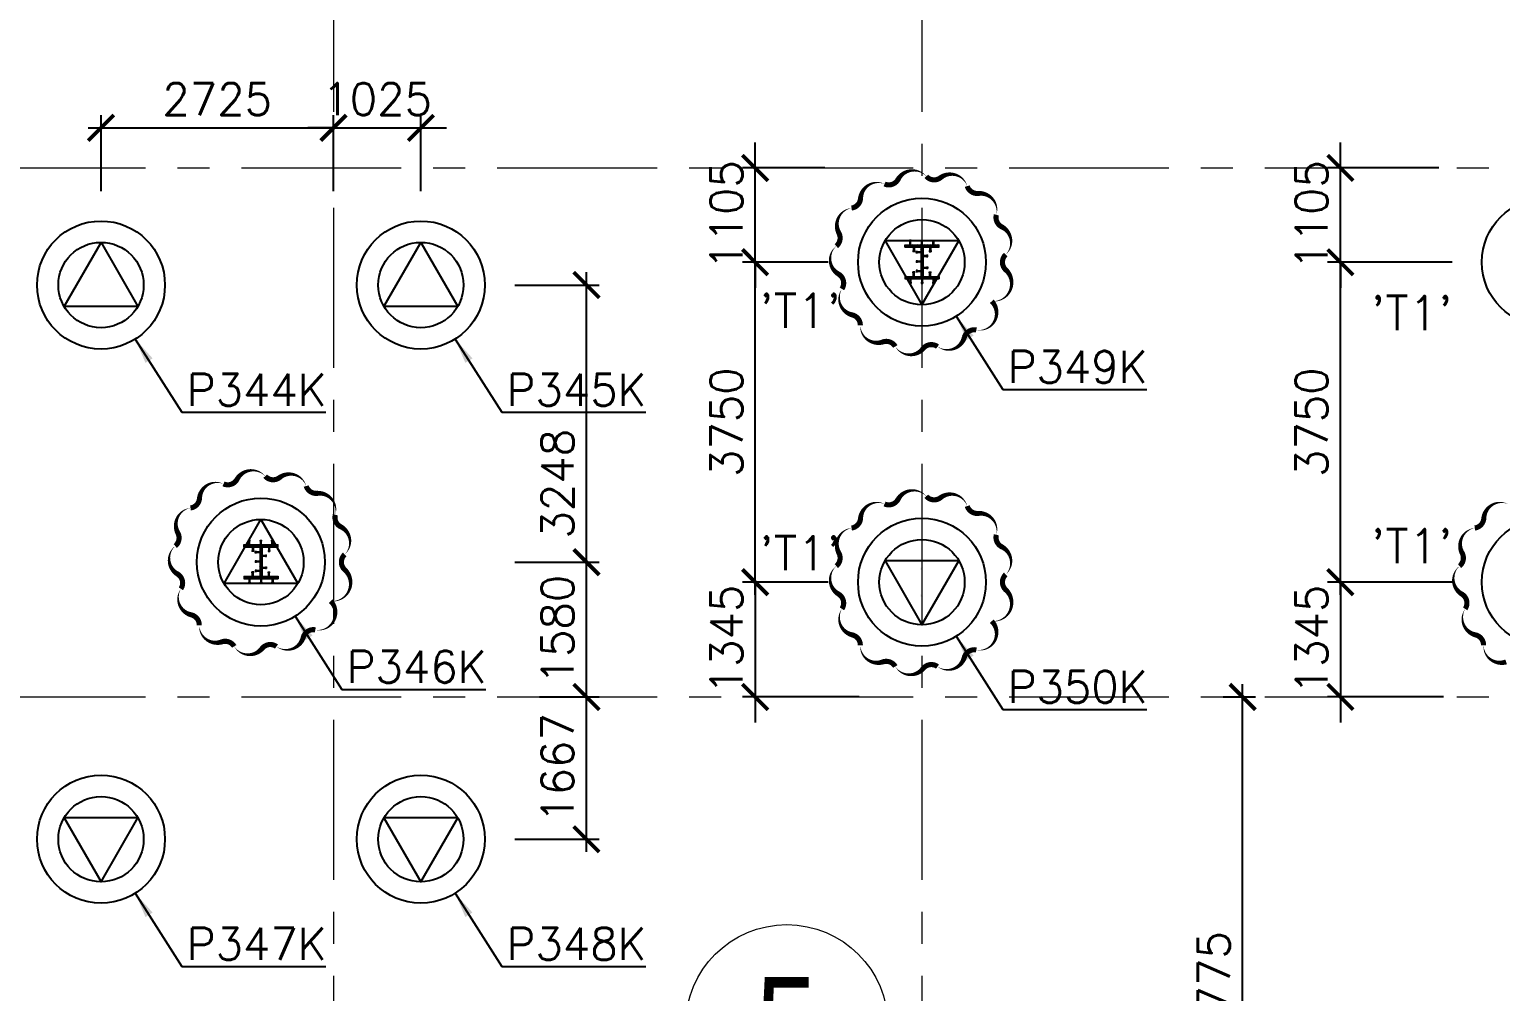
# Model space of a CAD drawing. Header units: millimetres. Extents: x -346728 to 1320345, y -537202 to -385966.
# Drawn here: x 166374 to 183622, y -488395 to -477119 of the extents above; entities that cross this region are included whole.
import ezdxf
from ezdxf.enums import TextEntityAlignment as Align

# ---------------------------------------------------------------- set-up
doc = ezdxf.new("R2010")
doc.units = ezdxf.units.MM
doc.header["$LTSCALE"] = 100
doc.set_wipeout_variables(frame=1)
doc.linetypes.add('X1326_GLB$0$CENTER', pattern=[2, 1.25, -0.25, 0.25, -0.25])
for name, color, linetype, lineweight in [('0 T KY HIEU', 7, 'Continuous', 9), ('0 T TEXT', 7, 'Continuous', 13), ('KCMANH', 8, 'Continuous', 13), ('KINGPOST', 5, 'Continuous', 20), ('X1326_GLB$0$A-tim', 8, 'X1326_GLB$0$CENTER', 9)]:
    doc.layers.add(name, color=color, linetype=linetype, lineweight=lineweight)
doc.layers.add('CL load', color=1, linetype='Continuous', plot=False)
for name, color, linetype in [('hach', 253, 'Continuous'), ('PILE MARK', 8, 'Continuous'), ('PL', 3, 'Continuous'), ('PLT', 6, 'Continuous')]:
    doc.layers.add(name, color=color, linetype=linetype)
doc.styles.add('simplex', font='simplex.shx')
doc.styles.add('VNI-HELSE-CONDENSE', font='VHELVCN.TTF')
doc.dimstyles.new('100', dxfattribs={"dimscale": 150, "dimtxt": 2.5, "dimasz": 2, "dimexe": 1, "dimexo": 1, "dimgap": 1, "dimtad": 1, "dimdec": 0, "dimzin": 0, "dimdsep": 46, "dimtxsty": 'simplex', "dimblk": 'ARCHTICK', "dimcen": 1, "dimdle": 1, "dimclrd": 256, "dimclre": 256, "dimclrt": 6, "dimadec": 0, "dimazin": 0, "dimtfac": 1, "dimtdec": 0, "dimtix": 1, "dimtmove": 2, "dimatfit": 3, "dimfxl": 1, "dimtolj": 1, "dimtzin": 0, "dimarcsym": 0})
pattern_1 = [(45, (188543.33, 11377564.439), (-8.980256121, 8.980256121), []), (135, (188543.33, 11377564.439), (-8.980256121, -8.980256121), [])]

# ---------------------------------------------------------------- blocks, each defined once
blk = doc.blocks.new('_ArchTick')
at = {"color": 0, "linetype": 'ByBlock', "const_width": 0.15}
blk.add_lwpolyline([(-0.5, -0.5), (0.5, 0.5)], dxfattribs=at)
blk = doc.blocks.new('*D512')
at = {"layer": 'CL load', "lineweight": -2, "transparency": 16777216}
for p, q in [((165925, -491867), (165925, -484792)), ((166114, -484942), (165775, -484942)), ((168189, -491717), (165775, -491717))]:
    blk.add_line(p, q, dxfattribs=at)
at = {"layer": 'DEFPOINTS', "color": 0, "transparency": 16777216}
for p in [(165925, -484942), (166264, -484942, 0), (168339, -491717)]:
    blk.add_point(p, dxfattribs=at)
at = {"layer": 'CL load', "lineweight": -2, "transparency": 16777216, "xscale": 300, "yscale": 300, "zscale": 300}
for p, rotation in [((165925, -484942), 90), ((165925, -491717), 270)]:
    blk.add_blockref('_ArchTick', p, dxfattribs=dict(at, rotation=rotation))
at = {"layer": 'CL load', "color": 6, "transparency": 16777216, "insert": (165587, -487609), "char_height": 375, "attachment_point": 5, "rotation": 90, "style": 'simplex'}
blk.add_mtext('\\A1;6775', dxfattribs=at)
blk = doc.blocks.new('*D515')
at = {"layer": 'CL load', "lineweight": -2, "transparency": 16777216}
for p, q in [((180598, -491867), (180598, -484792)), ((180371, -484942), (180748, -484942)), ((179814, -491717), (180748, -491717))]:
    blk.add_line(p, q, dxfattribs=at)
at = {"layer": 'DEFPOINTS', "color": 0, "transparency": 16777216}
for p in [(180221, -484942, 0), (180598, -484942), (179664, -491717, 0)]:
    blk.add_point(p, dxfattribs=at)
at = {"layer": 'CL load', "lineweight": -2, "transparency": 16777216, "xscale": 300, "yscale": 300, "zscale": 300}
for p, rotation in [((180598, -484942), 90), ((180598, -491717), 270)]:
    blk.add_blockref('_ArchTick', p, dxfattribs=dict(at, rotation=rotation))
at = {"layer": 'CL load', "color": 6, "transparency": 16777216, "insert": (180260, -488329), "char_height": 375, "attachment_point": 5, "rotation": 90, "style": 'simplex'}
blk.add_mtext('\\A1;6775', dxfattribs=at)
blk = doc.blocks.new('*D523')
at = {"layer": 'CL load', "lineweight": -2, "transparency": 16777216}
for p, q in [((181744, -483747), (181744, -479697)), ((183054, -479847), (181594, -479847)), ((183054, -483597), (181594, -483597))]:
    blk.add_line(p, q, dxfattribs=at)
at = {"layer": 'DEFPOINTS', "color": 0, "transparency": 16777216}
for p in [(181744, -479847), (183204, -479847, 0), (183204, -483597, 0)]:
    blk.add_point(p, dxfattribs=at)
at = {"layer": 'CL load', "lineweight": -2, "transparency": 16777216, "xscale": 300, "yscale": 300, "zscale": 300}
for p, rotation in [((181744, -479847), 90), ((181744, -483597), 270)]:
    blk.add_blockref('_ArchTick', p, dxfattribs=dict(at, rotation=rotation))
at = {"layer": 'CL load', "color": 6, "transparency": 16777216, "insert": (181407, -481722), "char_height": 375, "attachment_point": 5, "rotation": 90, "style": 'simplex'}
blk.add_mtext('\\A1;3750', dxfattribs=at)
blk = doc.blocks.new('*D524')
at = {"layer": 'CL load', "lineweight": -2, "transparency": 16777216}
for p, q in [((181744, -478742), (181744, -478442)), ((182900, -478742), (181594, -478742)), ((181744, -479847), (181744, -478742)), ((183054, -479847), (181594, -479847)), ((181744, -479847), (181744, -480147))]:
    blk.add_line(p, q, dxfattribs=at)
at = {"layer": 'DEFPOINTS', "color": 0, "transparency": 16777216}
for p in [(181744, -478742), (183050, -478742, 0), (183204, -479847, 0)]:
    blk.add_point(p, dxfattribs=at)
at = {"layer": 'CL load', "lineweight": -2, "transparency": 16777216, "xscale": 300, "yscale": 300, "zscale": 300}
for p, rotation in [((181744, -478742), 270), ((181744, -479847), 90)]:
    blk.add_blockref('_ArchTick', p, dxfattribs=dict(at, rotation=rotation))
at = {"layer": 'CL load', "color": 6, "transparency": 16777216, "insert": (181407, -479294), "char_height": 375, "attachment_point": 5, "rotation": 90, "style": 'simplex'}
blk.add_mtext('\\A1;1105', dxfattribs=at)
blk = doc.blocks.new('*D525')
at = {"layer": 'CL load', "lineweight": -2, "transparency": 16777216}
for p, q in [((181744, -483597), (181744, -483297)), ((183054, -483597), (181594, -483597)), ((181744, -483597), (181744, -484942)), ((182954, -484942), (181594, -484942)), ((181744, -484942), (181744, -485242))]:
    blk.add_line(p, q, dxfattribs=at)
at = {"layer": 'DEFPOINTS', "color": 0, "transparency": 16777216}
for p in [(183204, -483597, 0), (181744, -484942), (183104, -484942, 0)]:
    blk.add_point(p, dxfattribs=at)
at = {"layer": 'CL load', "lineweight": -2, "transparency": 16777216, "xscale": 300, "yscale": 300, "zscale": 300}
for p, rotation in [((181744, -483597), 270), ((181744, -484942), 90)]:
    blk.add_blockref('_ArchTick', p, dxfattribs=dict(at, rotation=rotation))
at = {"layer": 'CL load', "color": 6, "transparency": 16777216, "insert": (181407, -484269), "char_height": 375, "attachment_point": 5, "rotation": 90, "style": 'simplex'}
blk.add_mtext('\\A1;1345', dxfattribs=at)
blk = doc.blocks.new('*D526')
at = {"layer": 'CL load', "lineweight": -2, "transparency": 16777216}
for p, q in [((174883, -483747), (174883, -479697)), ((175739, -479847), (174733, -479847)), ((175739, -483597), (174733, -483597))]:
    blk.add_line(p, q, dxfattribs=at)
at = {"layer": 'DEFPOINTS', "color": 0, "transparency": 16777216}
for p in [(174883, -479847), (175889, -479847, 0), (175889, -483597, 0)]:
    blk.add_point(p, dxfattribs=at)
at = {"layer": 'CL load', "lineweight": -2, "transparency": 16777216, "xscale": 300, "yscale": 300, "zscale": 300}
for p, rotation in [((174883, -479847), 90), ((174883, -483597), 270)]:
    blk.add_blockref('_ArchTick', p, dxfattribs=dict(at, rotation=rotation))
at = {"layer": 'CL load', "color": 6, "transparency": 16777216, "insert": (174545, -481722), "char_height": 375, "attachment_point": 5, "rotation": 90, "style": 'simplex'}
blk.add_mtext('\\A1;3750', dxfattribs=at)
blk = doc.blocks.new('*D527')
at = {"layer": 'CL load', "lineweight": -2, "transparency": 16777216}
for p, q in [((174883, -478742), (174883, -478442)), ((175699, -478742), (174733, -478742)), ((174883, -479847), (174883, -478742)), ((175739, -479847), (174733, -479847)), ((174883, -479847), (174883, -480147))]:
    blk.add_line(p, q, dxfattribs=at)
at = {"layer": 'DEFPOINTS', "color": 0, "transparency": 16777216}
for p in [(174883, -478742), (175849, -478742, 0), (175889, -479847, 0)]:
    blk.add_point(p, dxfattribs=at)
at = {"layer": 'CL load', "lineweight": -2, "transparency": 16777216, "xscale": 300, "yscale": 300, "zscale": 300}
for p, rotation in [((174883, -478742), 270), ((174883, -479847), 90)]:
    blk.add_blockref('_ArchTick', p, dxfattribs=dict(at, rotation=rotation))
at = {"layer": 'CL load', "color": 6, "transparency": 16777216, "insert": (174545, -479294), "char_height": 375, "attachment_point": 5, "rotation": 90, "style": 'simplex'}
blk.add_mtext('\\A1;1105', dxfattribs=at)
blk = doc.blocks.new('*D528')
at = {"layer": 'CL load', "lineweight": -2, "transparency": 16777216}
for p, q in [((174883, -483597), (174883, -483297)), ((175739, -483597), (174733, -483597)), ((174883, -483597), (174883, -484942)), ((176102, -484942), (174733, -484942)), ((174883, -484942), (174883, -485242))]:
    blk.add_line(p, q, dxfattribs=at)
at = {"layer": 'DEFPOINTS', "color": 0, "transparency": 16777216}
for p in [(175889, -483597, 0), (174883, -484942), (176252, -484942, 0)]:
    blk.add_point(p, dxfattribs=at)
at = {"layer": 'CL load', "lineweight": -2, "transparency": 16777216, "xscale": 300, "yscale": 300, "zscale": 300}
for p, rotation in [((174883, -483597), 270), ((174883, -484942), 90)]:
    blk.add_blockref('_ArchTick', p, dxfattribs=dict(at, rotation=rotation))
at = {"layer": 'CL load', "color": 6, "transparency": 16777216, "insert": (174545, -484269), "char_height": 375, "attachment_point": 5, "rotation": 90, "style": 'simplex'}
blk.add_mtext('\\A1;1345', dxfattribs=at)
blk = doc.blocks.new('*D529')
at = {"layer": 'CL load', "lineweight": -2, "transparency": 16777216}
for p, q in [((172905, -486759), (172905, -484792)), ((172355, -484942), (173055, -484942)), ((172064, -486609), (173055, -486609))]:
    blk.add_line(p, q, dxfattribs=at)
at = {"layer": 'DEFPOINTS', "color": 0, "transparency": 16777216}
for p in [(172205, -484942, 0), (172905, -484942), (171914, -486609, 0)]:
    blk.add_point(p, dxfattribs=at)
at = {"layer": 'CL load', "lineweight": -2, "transparency": 16777216, "xscale": 300, "yscale": 300, "zscale": 300}
for p, rotation in [((172905, -484942), 90), ((172905, -486609), 270)]:
    blk.add_blockref('_ArchTick', p, dxfattribs=dict(at, rotation=rotation))
at = {"layer": 'CL load', "color": 6, "transparency": 16777216, "insert": (172567, -485775), "char_height": 375, "attachment_point": 5, "rotation": 90, "style": 'simplex'}
blk.add_mtext('\\A1;1667', dxfattribs=at)
blk = doc.blocks.new('*D530')
at = {"layer": 'CL load', "lineweight": -2, "transparency": 16777216}
for p, q in [((172905, -485092), (172905, -483212)), ((172064, -483362), (173055, -483362)), ((172355, -484942), (173055, -484942))]:
    blk.add_line(p, q, dxfattribs=at)
at = {"layer": 'DEFPOINTS', "color": 0, "transparency": 16777216}
for p in [(171914, -483362), (172905, -483362), (172205, -484942, 0)]:
    blk.add_point(p, dxfattribs=at)
at = {"layer": 'CL load', "lineweight": -2, "transparency": 16777216, "xscale": 300, "yscale": 300, "zscale": 300}
for p, rotation in [((172905, -483362), 90), ((172905, -484942), 270)]:
    blk.add_blockref('_ArchTick', p, dxfattribs=dict(at, rotation=rotation))
at = {"layer": 'CL load', "color": 6, "transparency": 16777216, "insert": (172567, -484152), "char_height": 375, "attachment_point": 5, "rotation": 90, "style": 'simplex'}
blk.add_mtext('\\A1;1580', dxfattribs=at)
blk = doc.blocks.new('*D531')
at = {"layer": 'CL load', "lineweight": -2, "transparency": 16777216}
for p, q in [((172905, -483512), (172905, -479964)), ((172064, -480114), (173055, -480114)), ((172064, -483362), (173055, -483362))]:
    blk.add_line(p, q, dxfattribs=at)
at = {"layer": 'DEFPOINTS', "color": 0, "transparency": 16777216}
for p in [(171914, -480114), (172905, -480114), (171914, -483362)]:
    blk.add_point(p, dxfattribs=at)
at = {"layer": 'CL load', "lineweight": -2, "transparency": 16777216, "xscale": 300, "yscale": 300, "zscale": 300}
for p, rotation in [((172905, -480114), 90), ((172905, -483362), 270)]:
    blk.add_blockref('_ArchTick', p, dxfattribs=dict(at, rotation=rotation))
at = {"layer": 'CL load', "color": 6, "transparency": 16777216, "insert": (172567, -482443), "char_height": 375, "attachment_point": 5, "rotation": 90, "style": 'simplex'}
blk.add_mtext('\\A1;3248', dxfattribs=at)
blk = doc.blocks.new('*D532')
at = {"layer": 'CL load', "lineweight": -2, "transparency": 16777216}
for p, q in [((167064, -478272), (170089, -478272)), ((167214, -479014), (167214, -478122)), ((169939, -479014), (169939, -478122))]:
    blk.add_line(p, q, dxfattribs=at)
at = {"layer": 'DEFPOINTS', "color": 0, "transparency": 16777216}
for p in [(169939, -478272), (167214, -479164, 0), (169939, -479164, 0)]:
    blk.add_point(p, dxfattribs=at)
at = {"layer": 'CL load', "lineweight": -2, "transparency": 16777216, "xscale": 300, "yscale": 300, "zscale": 300, "rotation": 180}
blk.add_blockref('_ArchTick', (167214, -478272), dxfattribs=at)
at = {"layer": 'CL load', "lineweight": -2, "transparency": 16777216, "xscale": 300, "yscale": 300, "zscale": 300}
blk.add_blockref('_ArchTick', (169939, -478272), dxfattribs=at)
at = {"layer": 'CL load', "color": 6, "transparency": 16777216, "insert": (168576, -477934), "char_height": 375, "attachment_point": 5, "style": 'simplex'}
blk.add_mtext('\\A1;2725', dxfattribs=at)
blk = doc.blocks.new('*D533')
at = {"layer": 'CL load', "lineweight": -2, "transparency": 16777216}
for p, q in [((169939, -478272), (169639, -478272)), ((169939, -479014), (169939, -478122)), ((169939, -478272), (170964, -478272)), ((170964, -479014), (170964, -478122)), ((170964, -478272), (171264, -478272))]:
    blk.add_line(p, q, dxfattribs=at)
at = {"layer": 'DEFPOINTS', "color": 0, "transparency": 16777216}
for p in [(170964, -478272), (169939, -479164, 0), (170964, -479164)]:
    blk.add_point(p, dxfattribs=at)
at = {"layer": 'CL load', "lineweight": -2, "transparency": 16777216, "xscale": 300, "yscale": 300, "zscale": 300}
blk.add_blockref('_ArchTick', (169939, -478272), dxfattribs=at)
at = {"layer": 'CL load', "lineweight": -2, "transparency": 16777216, "xscale": 300, "yscale": 300, "zscale": 300, "rotation": 180}
blk.add_blockref('_ArchTick', (170964, -478272), dxfattribs=at)
at = {"layer": 'CL load', "color": 6, "transparency": 16777216, "insert": (170451, -477934), "char_height": 375, "attachment_point": 5, "style": 'simplex'}
blk.add_mtext('\\A1;1025', dxfattribs=at)
blk = doc.blocks.new('LVL-KHUNGTEN')
blk.add_lwpolyline([(61072.9, 41092.8), (119123.5, 41092.8), (119123.5, 61.9), (61072.9, 61.9)], close=True)
blk = doc.blocks.new('T STT')
at = {"color": 7, "linetype": 'Continuous'}
blk.add_wipeout([(376644, 277984), (376756, 277976), (376879, 277949), (377025, 277888), (377156, 277799), (377266, 277687), (377334, 277588), (377398, 277451), (377433, 277317), (377444, 277184), (377433, 277051), (377404, 276935), (377365, 276838), (377294, 276718), (377203, 276612), (377122, 276543), (377011, 276473), (376888, 276422), (376741, 276390), (376644, 276384), (376532, 276392), (376392, 276425), (376245, 276491), (376127, 276573), (376049, 276649), (375987, 276727), (375927, 276828), (375876, 276960), (375853, 277065), (375844, 277184), (375850, 277284), (375877, 277411), (375908, 277499), (375964, 277605), (376040, 277709), (376130, 277798), (376216, 277860), (376313, 277912), (376426, 277954), (376557, 277979)], dxfattribs=at)
at = {"layer": '0 T KY HIEU', "color": 7}
blk.add_circle((376644, 277184), 800, dxfattribs=at)
at = {"layer": '0 T TEXT', "color": 7, "style": 'VNI-HELSE-CONDENSE'}
blk.add_attdef('0', text='', height=750, dxfattribs=at).set_placement((376644, 277184), align=Align.MIDDLE_CENTER)
blk = doc.blocks.new('MB HANG RAO TAM')
ref = blk.add_blockref('T STT', (-531414, -415071, -2472), dxfattribs=dict(xscale=1.483571909629973, yscale=1.483571909629973, zscale=1.483571909629973))
ref.add_attrib('0', '5', dxfattribs={"layer": '0 T TEXT', "color": 7, "height": 1150, "style": 'VNI-HELSE-CONDENSE'}).set_placement((27364, -3849, -2472), align=Align.MIDDLE_CENTER)
blk = doc.blocks.new('KP50')
at = {"ltscale": 0.1}
h = blk.add_hatch(color=6, dxfattribs=at)
h.dxf.hatch_style = 1
h.paths.add_polyline_path([(14, 171), (-14, 171), (-14, 142)])
h.paths.add_polyline_path([(-14, -142), (-14, -171), (14, -171)])
at = {"layer": 'KCMANH', "linetype": 'ByBlock'}
h = blk.add_hatch(dxfattribs=at)
h.set_pattern_fill('ANSI37', color=6, scale=4, style=0)
h.set_pattern_definition(pattern_1)
h.paths.add_polyline_path([(-200, 200), (-200, 171), (200, 171), (200, 200)])
h = blk.add_hatch(dxfattribs=at)
h.set_pattern_fill('ANSI37', color=6, scale=4, style=0)
h.set_pattern_definition([(45, (188728.93, 11377564.439), (-8.980256121, 8.980256121), []), (135, (188728.93, 11377564.439), (-8.980256121, -8.980256121), [])])
h.paths.add_polyline_path([(14, 171), (-14, 142), (-14, -142), (14, -171)])
h = blk.add_hatch(dxfattribs=at)
h.set_pattern_fill('ANSI37', color=6, scale=4, style=0)
h.set_pattern_definition(pattern_1)
h.paths.add_polyline_path([(-200, -171), (-200, -200), (200, -200), (200, -171)])
for p, q in [((-125, 253), (-146, 253)), ((-146, 240), (-146, 253)), ((-125, 240), (-146, 240)), ((-142, 200), (-142, 240)), ((-129, 200), (-129, 240)), ((-125, 240), (-125, 253)), ((-10, 253), (10, 253)), ((-10, 240), (-10, 253)), ((-10, 240), (10, 240)), ((-6, 200), (-6, 240)), ((6, 200), (6, 240)), ((10, 240), (10, 253)), ((125, 253), (146, 253)), ((125, 240), (125, 253)), ((125, 240), (146, 240)), ((129, 200), (129, 240)), ((142, 200), (142, 240)), ((146, 240), (146, 253)), ((-85, 131), (-106, 131)), ((-106, 131), (-106, 118)), ((-85, 118), (-106, 118)), ((-102, 171), (-102, 131)), ((-89, 171), (-89, 131)), ((-85, 131), (-85, 118)), ((-67, 100), (-67, 120)), ((-54, 120), (-67, 120)), ((-54, 100), (-67, 100)), ((-67, 10), (-67, -10)), ((-54, 10), (-67, 10)), ((-54, 100), (-54, 120)), ((-14, 116), (-54, 116)), ((-14, 104), (-54, 104)), ((-54, 10), (-54, -10)), ((-14, 6), (-54, 6)), ((14, 76), (54, 76)), ((14, 64), (54, 64)), ((54, 60), (54, 80)), ((54, 80), (67, 80)), ((54, 60), (67, 60)), ((67, 60), (67, 80)), ((85, 131), (106, 131)), ((85, 131), (85, 118)), ((85, 118), (106, 118)), ((89, 171), (89, 131)), ((102, 171), (102, 131)), ((106, 131), (106, 118)), ((-85, -118), (-106, -118)), ((-106, -131), (-106, -118)), ((-85, -131), (-106, -131)), ((-102, -171), (-102, -131)), ((-89, -171), (-89, -131)), ((-85, -131), (-85, -118)), ((-54, -10), (-67, -10)), ((-67, -100), (-67, -120)), ((-54, -100), (-67, -100)), ((-54, -120), (-67, -120)), ((-14, -6), (-54, -6)), ((-54, -100), (-54, -120)), ((-14, -104), (-54, -104)), ((-14, -116), (-54, -116)), ((14, -64), (54, -64)), ((14, -76), (54, -76)), ((54, -60), (54, -80)), ((54, -60), (67, -60)), ((54, -80), (67, -80)), ((67, -60), (67, -80)), ((85, -118), (106, -118)), ((85, -131), (85, -118)), ((85, -131), (106, -131)), ((89, -171), (89, -131)), ((102, -171), (102, -131)), ((106, -131), (106, -118)), ((-125, -240), (-146, -240)), ((-146, -240), (-146, -253)), ((-125, -253), (-146, -253)), ((-142, -200), (-142, -240)), ((-129, -200), (-129, -240)), ((-125, -240), (-125, -253)), ((-10, -240), (10, -240)), ((-10, -240), (-10, -253)), ((-10, -253), (10, -253)), ((-6, -200), (-6, -240)), ((6, -200), (6, -240)), ((10, -240), (10, -253)), ((125, -240), (146, -240)), ((125, -240), (125, -253)), ((125, -253), (146, -253)), ((129, -200), (129, -240)), ((142, -200), (142, -240)), ((146, -240), (146, -253))]:
    blk.add_line(p, q, dxfattribs=at)
at = {"layer": 'KINGPOST', "color": 6, "linetype": 'ByBlock'}
for p, q in [((-200, 200), (200, 200)), ((-200, 171), (-200, 200)), ((200, 171), (200, 200)), ((-200, 171), (200, 171)), ((-14, 171), (-14, -171)), ((-14, 142), (14, 171)), ((14, 171), (14, -171)), ((-200, -171), (200, -171)), ((-200, -171), (-200, -200)), ((-14, -142), (14, -171)), ((200, -171), (200, -200)), ((-200, -200), (200, -200))]:
    blk.add_line(p, q, dxfattribs=at)
blk.add_lwpolyline([(-14, 0), (14, 0)], dxfattribs=at)
blk = doc.blocks.new('B1 Kingpost Layout Plan1')
at = {"layer": 'KCMANH', "linetype": 'ByBlock'}
for p in [(26475, -65076, 0), (18725, -68591, 0)]:
    blk.add_blockref('KP50', p, dxfattribs=at)

msp = doc.modelspace()

# ---------------------------------------------------------------- hatches: boundary and pattern name
at = {"ltscale": 0.1}
h = msp.add_hatch(color=6, dxfattribs=at)
h.dxf.hatch_style = 1
h.paths.add_polyline_path([(176853, -479675.4), (176824.2, -479675.4), (176824.2, -479704.2)])
h.paths.add_polyline_path([(176824.2, -479989), (176824.2, -480017.8), (176853, -480017.8)])
h = msp.add_hatch(color=6, dxfattribs=at)
h.dxf.hatch_style = 1
h.paths.add_polyline_path([(169103, -483190.4), (169074.2, -483190.4), (169074.2, -483219.2)])
h.paths.add_polyline_path([(169074.2, -483504), (169074.2, -483532.8), (169103, -483532.8)])
h = msp.add_hatch(color=6, dxfattribs=at)
h.dxf.hatch_style = 1
h.paths.add_polyline_path([(176853, -483425.4), (176824.2, -483425.4), (176824.2, -483454.2)])
h.paths.add_polyline_path([(176824.2, -483739), (176824.2, -483767.8), (176853, -483767.8)])
at = {"layer": 'hach'}
h = msp.add_hatch(dxfattribs=at)
h.set_pattern_fill('ANSI31', color=256, scale=70)
h.set_pattern_definition([(45, (121918.56, -508591.22), (-157.15448, 157.15448), [])])
h.paths.add_polyline_path([(142200.7, -410142.2), (128621.2, -428107.5), (155914.1, -501359), (162214.1, -503970.9), (238136.4, -469396.6), (242695.2, -462329.4), (242687.2, -415142.7), (237685.1, -410142.2)])
h.paths.add_polyline_path([(142797.9, -411342.2), (129975.7, -428305.7), (156856.2, -500450.6), (162191.6, -502662.6), (237318.8, -468450.4), (241495.1, -461976.1), (241487, -415639.4), (237188.2, -411342.2)], flags=16)
h = msp.add_hatch(dxfattribs=at)
h.set_pattern_fill('AR-CONC', color=256, scale=4)
h.set_pattern_definition([(50, (121918.56, -508591.2), (728.7387, -63.7563), [76.2, -838.2]), (355, (121918.56, -508591.2), (-140.9737, 764.2274), [60.96, -670.5623]), (100.45144, (121979.3, -508596.54), (587.765, 700.471), [64.76, -712.361]), (46.1842, (121918.6, -508388), (1084.316, -168.1693), [114.3, -1257.3]), (96.63556, (122008.9, -508402), (949.6165, 989.7045), [97.14, -1068.5424]), (351.18415, (121918.6, -508388), (949.6165, 989.7045), [91.44, -1005.839]), (21, (122020.16, -508438.8), (606.4576, -409.0608), [76.2, -838.2]), (326, (122020.16, -508438.8), (247.208, 736.752), [60.96, -670.56]), (71.45144, (122070.7, -508472.9), (853.6657, 327.691), [64.76, -712.3598]), (37.5, (121918.56, -508591.22), (12.3544, 338.22016), [0, -662.432, 0, -680.72, 0, -673.1]), (7.5, (121918.56, -508591.22), (267.27865, 400.7223), [0, -388.112, 0, -647.192, 0, -256.54]), (327.5, (121692, -508591.22), (542.3624, -22.91498), [0, -254, 0, -792.48, 0, -1051.56]), (317.5, (121590.4, -508591.2), (592.5167, 101.706), [0, -330.2, 0, -526.288, 0, -746.76])])
h.paths.add_polyline_path([(142200.7, -410142.2), (128621.2, -428107.5), (155914.1, -501359), (162214.1, -503970.9), (238136.4, -469396.6), (242695.2, -462329.4), (242687.2, -415142.7), (237685.1, -410142.2)])
h.paths.add_polyline_path([(142797.9, -411342.2), (129975.7, -428305.7), (156856.2, -500450.6), (162191.6, -502662.6), (237318.8, -468450.4), (241495.1, -461976.1), (241487, -415639.4), (237188.2, -411342.2)], flags=16)

# ---------------------------------------------------------------- linework, layer by layer
at = {"color": 6, "elevation": -2718.3}
for points in [[(177820.7, -479756.8, 0, 60, 0.5205671), (177774, -479432.3, 60, 60, -0.3534527), (177710.4, -479291.2, 0, 60, 0.5205671), (177498, -479040.9, 60, 60, -0.3534915), (177369, -478955.2, 0, 60, 0.5205671), (177056.2, -478856.3, 60, 60, -0.3944899), (176888.9, -478839.9, 0, 60, 0.520567), (176558, -478876.6, 60, 60, -0.3907151), (176399.8, -478930, 0, 60, 0.520567), (176118.5, -479098.9, 60, 60, -0.3534934), (176012.9, -479212.2, 0, 60, 0.5205671), (175864.4, -479504.9, 60, 60, -0.3571345), (175834.1, -479658, 0, 60, 0.520567), (175859.8, -479985.7, 60, 60, -0.4289707), (175900.1, -480159.6, 0, 60, 0.520567), (176020.9, -480464.4, 60, 60, -0.3534582), (176115.5, -480586.9, 0, 60, 0.520567), (176380.2, -480781, 60, 60, -0.3534893), (176525.5, -480834.4, 0, 60, 0.5205671), (176852.7, -480858, 60, 60, -0.3982747), (177020.7, -480836, 0, 60, 0.520567), (177335.3, -480727.6, 60, 60, -0.3869502), (177476.4, -480640.5, 0, 60, 0.7314349), (177657, -480304.2, 0, 60, 0.7206829), (177821.6, -479937.2, 60, 60, -0.4358983)], [(170070.7, -483271.8, 0, 60, 0.5205671), (170024, -482947.3, 60, 60, -0.3534527), (169960.4, -482806.2, 0, 60, 0.5205671), (169748, -482555.9, 60, 60, -0.3534915), (169619, -482470.2, 0, 60, 0.5205671), (169306.2, -482371.3, 60, 60, -0.3944899), (169138.9, -482354.9, 0, 60, 0.520567), (168808, -482391.6, 60, 60, -0.3907151), (168649.8, -482445, 0, 60, 0.520567), (168368.5, -482613.9, 60, 60, -0.3534934), (168262.9, -482727.2, 0, 60, 0.5205671), (168114.4, -483019.9, 60, 60, -0.3571345), (168084.1, -483173, 0, 60, 0.520567), (168109.8, -483500.7, 60, 60, -0.4289707), (168150.1, -483674.6, 0, 60, 0.520567), (168270.9, -483979.4, 60, 60, -0.3534582), (168365.5, -484101.9, 0, 60, 0.520567), (168630.2, -484296, 60, 60, -0.3534893), (168775.5, -484349.4, 0, 60, 0.5205671), (169102.7, -484373, 60, 60, -0.3982747), (169270.7, -484351, 0, 60, 0.520567), (169585.3, -484242.6, 60, 60, -0.3869502), (169726.4, -484155.5, 0, 60, 0.7314349), (169907, -483819.2, 0, 60, 0.7206829), (170071.6, -483452.2, 60, 60, -0.4358983)], [(177820.7, -483506.8, 0, 60, 0.5205671), (177774, -483182.3, 60, 60, -0.3534527), (177710.4, -483041.2, 0, 60, 0.5205671), (177498, -482790.9, 60, 60, -0.3534915), (177369, -482705.2, 0, 60, 0.5205671), (177056.2, -482606.3, 60, 60, -0.3944899), (176888.9, -482589.9, 0, 60, 0.520567), (176558, -482626.6, 60, 60, -0.3907151), (176399.8, -482680, 0, 60, 0.520567), (176118.5, -482848.9, 60, 60, -0.3534934), (176012.9, -482962.2, 0, 60, 0.5205671), (175864.4, -483254.9, 60, 60, -0.3571345), (175834.1, -483408, 0, 60, 0.520567), (175859.8, -483735.7, 60, 60, -0.4289707), (175900.1, -483909.6, 0, 60, 0.520567), (176020.9, -484214.4, 60, 60, -0.3534582), (176115.5, -484336.9, 0, 60, 0.520567), (176380.2, -484531, 60, 60, -0.3534893), (176525.5, -484584.4, 0, 60, 0.5205671), (176852.7, -484608, 60, 60, -0.3982747), (177020.7, -484586, 0, 60, 0.520567), (177335.3, -484477.6, 60, 60, -0.3869502), (177476.4, -484390.5, 0, 60, 0.7314349), (177657, -484054.2, 0, 60, 0.7206829), (177821.6, -483687.2, 60, 60, -0.4358983)]]:
    msp.add_lwpolyline(points, format="xyseb", close=True, dxfattribs=at)
at = {"color": 1, "elevation": -2718.3}
msp.add_lwpolyline([(183706.8, -482680, 0, 60, 0.520567), (183425.5, -482848.9, 60, 60, -0.3534934), (183319.9, -482962.2, 0, 60, 0.5205671), (183171.4, -483254.9, 60, 60, -0.3571345), (183141.1, -483408, 0, 60, 0.520567), (183166.8, -483735.7, 60, 60, -0.4289707), (183207.1, -483909.6, 0, 60, 0.520567), (183327.9, -484214.4, 60, 60, -0.3534582), (183422.5, -484336.9, 0, 60, 0.520567), (183687.2, -484531, 60, 60, -0.3534893)], format="xyseb", dxfattribs=at)
at = {"layer": 'PL', "elevation": -1404.9}
for points in [[(167646.6, -480364), (166780.6, -480364), (167213.6, -479614)], [(167646.6, -480364), (166780.6, -480364), (167213.6, -479614)], [(171396.6, -480364), (170530.6, -480364), (170963.6, -479614)], [(171396.6, -480364), (170530.6, -480364), (170963.6, -479614)], [(177271.7, -479596.6), (176405.6, -479596.6), (176838.6, -480346.6)], [(177271.7, -479596.6), (176405.6, -479596.6), (176838.6, -480346.6)], [(169521.6, -483611.6), (168655.6, -483611.6), (169088.6, -482861.6)], [(169521.6, -483611.6), (168655.6, -483611.6), (169088.6, -482861.6)], [(177271.7, -483346.6), (176405.6, -483346.6), (176838.6, -484096.6)], [(177271.7, -483346.6), (176405.6, -483346.6), (176838.6, -484096.6)], [(167646.6, -486359.2), (166780.6, -486359.2), (167213.6, -487109.2)], [(167646.6, -486359.2), (166780.6, -486359.2), (167213.6, -487109.2)], [(171396.6, -486359.2), (170530.6, -486359.2), (170963.6, -487109.2)], [(171396.6, -486359.2), (170530.6, -486359.2), (170963.6, -487109.2)]]:
    msp.add_lwpolyline(points, close=True, dxfattribs=at)
at = {"layer": 'PL'}
for centre, radius in [((176838.6, -479846.6, -1404.9), 750), ((176838.6, -479846.6, -1404.9), 750), ((184153.6, -479846.6, -1404.9), 750), ((184153.6, -479846.6, -1404.9), 750), ((167213.6, -480114, -1404.9), 750), ((167213.6, -480114, -1404.9), 750), ((170963.6, -480114, -1404.9), 750), ((170963.6, -480114, -1404.9), 750), ((176838.6, -479846.6, -1404.9), 500), ((176838.6, -479846.6, -1404.9), 500), ((167213.6, -480114, -1404.9), 500), ((167213.6, -480114, -1404.9), 500), ((170963.6, -480114, -1404.9), 500), ((170963.6, -480114, -1404.9), 500), ((169088.6, -483361.6, -1404.9), 750), ((169088.6, -483361.6, -1404.9), 750), ((169088.6, -483361.6, -1404.9), 500), ((169088.6, -483361.6, -1404.9), 500), ((176838.6, -483596.6, -1404.9), 750), ((176838.6, -483596.6, -1404.9), 750), ((184153.6, -483596.6, -1404.9), 750), ((184153.6, -483596.6, -1404.9), 750), ((176838.6, -483596.6, -1404.9), 500), ((176838.6, -483596.6, -1404.9), 500), ((167213.6, -486609.2, -1404.9), 750), ((167213.6, -486609.2, -1404.9), 750), ((170963.6, -486609.2, -1404.9), 750), ((170963.6, -486609.2, -1404.9), 750), ((167213.6, -486609.2, -1404.9), 500), ((167213.6, -486609.2, -1404.9), 500), ((170963.6, -486609.2, -1404.9), 500), ((170963.6, -486609.2, -1404.9), 500)]:
    msp.add_circle(centre, radius, dxfattribs=at)
at = {"layer": 'X1326_GLB$0$A-tim', "ltscale": 15}
for p, q in [((169938.6, -398208.6, -1404.9), (169938.6, -512162.7, -1404.9)), ((176838.6, -398208.6, -1404.9), (176838.6, -512162.7, -1404.9)), ((120859.5, -478741.8, -1404.9), (255546, -478741.8, -1404.9)), ((120859.5, -484941.8, -1404.9), (255546, -484941.8, -1404.9))]:
    msp.add_line(p, q, dxfattribs=at)

# ---------------------------------------------------------------- block references
at = {"extrusion": (0.00597, -2.28885e-18, 0.999982), "xscale": 3.385207865094198, "yscale": 3.385207865094198, "zscale": 3.385207865094198}
msp.add_blockref('LVL-KHUNGTEN', (-107243.5, -525073.6, -287.1), dxfattribs=at)

# ---------------------------------------------------------------- texts
at = {"layer": 'PILE MARK', "color": 4, "style": 'simplex'}
for s, p in [('P349K', (177843.8, -481261.2, -1404.9)), ('P344K', (168218.8, -481528.6, -1404.9)), ('P345K', (171968.8, -481528.6, -1404.9)), ('P346K', (170093.8, -484776.2, -1404.9)), ('P350K', (177843.8, -485011.2, -1404.9)), ('P347K', (168218.8, -488023.8, -1404.9)), ('P348K', (171968.8, -488023.8, -1404.9))]:
    msp.add_text(s, height=375, dxfattribs=at).set_placement(p)
at = {"layer": 'PLT', "style": 'simplex'}
for p in [(174930.3, -480615.8, -1404.9), (182099.4, -480641.5, -1404.9), (174930.3, -483457.6, -1404.9), (182099.4, -483374.5, -1404.9)]:
    msp.add_text("'T1'", height=400, dxfattribs=at).set_placement(p)

# ---------------------------------------------------------------- dimensions: what is measured, and where the dimension line sits
at = {"layer": 'CL load'}
for base, p1, p2, picture, middle in [((169938.6, -478271.6, -1404.9), (167213.6, -479164, -1404.9), (169938.6, -479164, -1404.9), '*D532', (168576.1, -477934.1, -1404.9)), ((170963.6, -478271.6, -1404.9), (169938.6, -479164, -1404.9), (170963.6, -479164, -1404.9), '*D533', (170451.1, -477934.1, -1404.9))]:
    dim = msp.add_linear_dim(base=base, p1=p1, p2=p2, dimstyle='100', dxfattribs=at)
    dim.commit()
    dim.dimension.update_dxf_attribs({"geometry": picture, "text_midpoint": middle})
for base, p1, p2, picture, middle in [((174883, -478741.8, -1404.9), (175888.6, -479846.6, -1404.9), (175849.1, -478741.8, -1404.9), '*D527', (174545.5, -479294.2, -1404.9)), ((181744.2, -478741.8, -1404.9), (183203.6, -479846.6, -1404.9), (183050.2, -478741.8, -1404.9), '*D524', (181406.7, -479294.2, -1404.9)), ((174883, -479846.6, -1404.9), (175888.6, -483596.6, -1404.9), (175888.6, -479846.6, -1404.9), '*D526', (174545.5, -481721.6, -1404.9)), ((181744.2, -479846.6, -1404.9), (183203.6, -483596.6, -1404.9), (183203.6, -479846.6, -1404.9), '*D523', (181406.7, -481721.6, -1404.9)), ((172904.8, -483361.6, -1404.9), (172205.3, -484941.8, -1404.9), (171913.6, -483361.6, -1404.9), '*D530', (172567.3, -484151.7, -1404.9)), ((174883, -484941.8, -1404.9), (175888.6, -483596.6, -1404.9), (176251.7, -484941.8, -1404.9), '*D528', (174545.5, -484269.2, -1404.9)), ((181744.2, -484941.8, -1404.9), (183203.6, -483596.6, -1404.9), (183103.8, -484941.8, -1404.9), '*D525', (181406.7, -484269.2, -1404.9)), ((172904.8, -484941.8, -1404.9), (171913.6, -486609.2, -1404.9), (172205.3, -484941.8, -1404.9), '*D529', (172567.3, -485775.5, -1404.9)), ((180597.6, -484941.8, -1404.9), (179663.6, -491717.2, -1404.9), (180221.2, -484941.8, -1404.9), '*D515', (180260.1, -488329.5, -1404.9))]:
    dim = msp.add_linear_dim(base=base, p1=p1, p2=p2, angle=90, dimstyle='100', dxfattribs=at)
    dim.commit()
    dim.dimension.update_dxf_attribs({"geometry": picture, "text_midpoint": middle})
for base, p1, p2, picture, middle in [((172904.8, -480114, -1404.9), (171913.6, -483361.6, -1404.9), (171913.6, -480114, -1404.9), '*D531', (172567.3, -482442.9, -1404.9)), ((165924.5, -484941.8, -1404.9), (168338.6, -491716.8, -1404.9), (166263.6, -484941.8, -1404.9), '*D512', (165587, -487609, -1404.9))]:
    dim = msp.add_linear_dim(base=base, p1=p1, p2=p2, angle=90, dimstyle='100', dxfattribs=at)
    dim.commit()
    dim.dimension.update_dxf_attribs({"geometry": picture, "text_midpoint": middle, "dimtype": 160})

# ---------------------------------------------------------------- leaders
at = {"layer": 'PILE MARK'}
for points in [[(177240.8, -480479.7, -1404.9), (177786.5, -481338.8, -1404.9), (179475.3, -481338.8, -1404.9)], [(167615.7, -480747.1, -1404.9), (168161.4, -481606.2, -1404.9), (169850.2, -481606.2, -1404.9)], [(171365.7, -480747.1, -1404.9), (171911.4, -481606.2, -1404.9), (173600.2, -481606.2, -1404.9)], [(169490.7, -483994.7, -1404.9), (170036.4, -484853.8, -1404.9), (171725.2, -484853.8, -1404.9)], [(177240.8, -484229.7, -1404.9), (177786.5, -485088.8, -1404.9), (179475.3, -485088.8, -1404.9)], [(167615.7, -487242.2, -1404.9), (168161.4, -488101.3, -1404.9), (169850.2, -488101.3, -1404.9)], [(171365.7, -487242.2, -1404.9), (171911.4, -488101.3, -1404.9), (173600.2, -488101.3, -1404.9)]]:
    msp.add_leader(points, dimstyle='100', override={"dimgap": 1, "dimtad": 0}, dxfattribs=at)

# ---------------------------------------------------------------- next in the draw order: block references
msp.add_blockref('MB HANG RAO TAM', (147888.6, -484948.9, 0))

# ---------------------------------------------------------------- next in the draw order: block references
msp.add_blockref('B1 Kingpost Layout Plan1', (150363.7, -414766, -1404.9))

doc.saveas('drawing.dxf')
